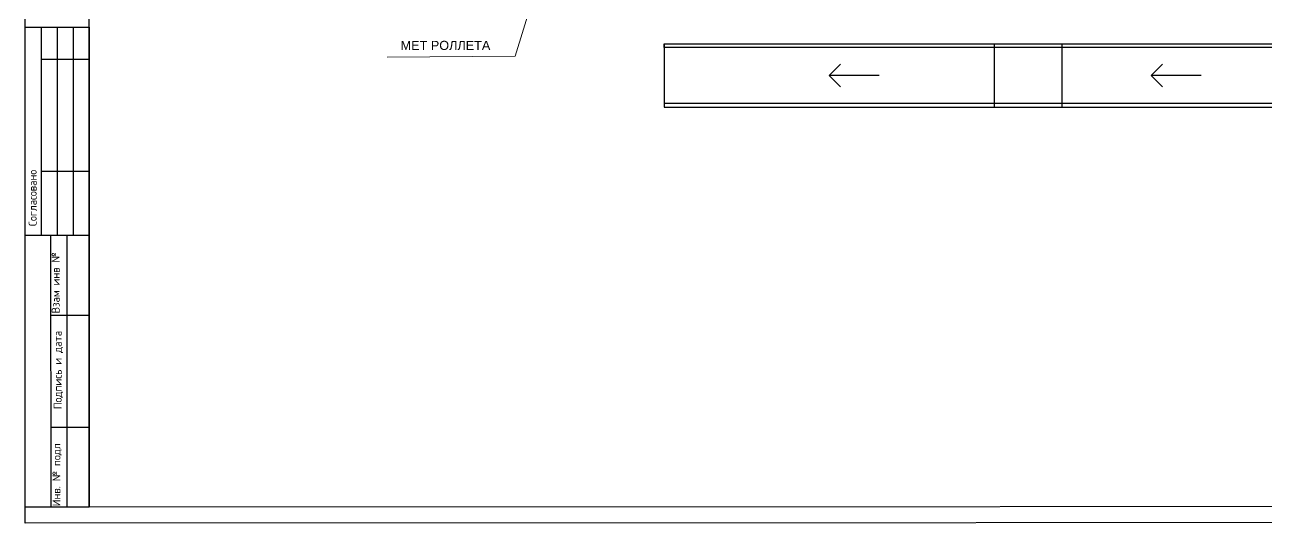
# Model space of a CAD drawing. Header units: millimetres. Extents: x 306002 to 1554695, y -207070 to 1535795.
# Drawn here: x 306002 to 333418, y -207070 to -196060 of the extents above; entities that cross this region are included whole.
import ezdxf

# ---------------------------------------------------------------- set-up
doc = ezdxf.new("R2010")
doc.units = ezdxf.units.MM
doc.layers.add('PDF _Геометрия', color=7, linetype='Continuous', true_color=0x719d2f)
doc.layers.add('PDF _Текст', color=7, linetype='Continuous')
doc.layers.add('Тонкая', color=7, linetype='Continuous', lineweight=15)
doc.styles.add('PDF GOST Common', font='')
doc.styles.get("Standard").update_dxf_attribs({"font": 'arial.ttf'})
doc.styles.get('PDF GOST Common').set_extended_font_data('GOST Common')

msp = doc.modelspace()

# ---------------------------------------------------------------- linework, layer by layer
at = {"ltscale": 100}
for p, q in [((320123, -196559), (320123, -196479)), ((320123, -196479), (333942, -196479)), ((320123, -196479), (320123, -197879)), ((333975, -196559), (320123, -196559)), ((327407, -196479), (327407, -197879)), ((328907, -196479), (328907, -197879)), ((323766, -197179), (324016, -196929)), ((330879, -197179), (331129, -196929)), ((324869, -197179), (323766, -197179)), ((323766, -197179), (324016, -197429)), ((331982, -197179), (330879, -197179)), ((330879, -197179), (331129, -197429)), ((335054, -197799), (320123, -197799)), ((320123, -197799), (320123, -197879)), ((320123, -197879), (335087, -197879))]:
    msp.add_line(p, q, dxfattribs=at)
at = {"color": 7, "lineweight": 20, "ltscale": 100, "true_color": 0xffffff}
msp.add_lwpolyline([(317837, -193474), (316829, -196756), (314004, -196772)], dxfattribs=at)
at = {"layer": 'PDF _Геометрия', "color": 0, "lineweight": 30, "transparency": 33554687}
for points in [[(306010, -207070), (306002, -177374), (348002, -177362), (348010, -207058)], [(307423, -206717), (307415, -177727), (347649, -177715), (347657, -206705)], [(307423, -206717), (306573, -206717), (306010, -206717), (306009, -200709), (306007, -196111), (307420, -196110)]]:
    msp.add_lwpolyline(points, close=True, dxfattribs=at)
for points in [[(306361, -196111), (306362, -200709)], [(306714, -196111), (306715, -200709)], [(307067, -196110), (307068, -200709)], [(306361, -196817), (307420, -196817)], [(306361, -199293), (307421, -199293)], [(306009, -200709), (307422, -200709)], [(306571, -200709), (306573, -206717)], [(306931, -200709), (306932, -206717)], [(306572, -202475), (307422, -202475)], [(306573, -204951), (307423, -204950)]]:
    msp.add_lwpolyline(points, dxfattribs=at)

# ---------------------------------------------------------------- texts
at = {"layer": 'PDF _Текст', "transparency": 33554687, "attachment_point": 4, "rotation": 90.0162, "style": 'PDF GOST Common'}
for s, insert, char_height in [('Согласовано', (306175, -200508), 176.79), ('Взам инв №', (306684, -202436), 176.8), ('Подпись и дата', (306742, -204552), 176.79)]:
    msp.add_mtext(s, dxfattribs=dict(at, insert=insert, char_height=char_height))
at = {"layer": 'PDF _Текст', "color": 7, "transparency": 33554687, "insert": (306715, -206696), "char_height": 176.79, "attachment_point": 4, "rotation": 90.0162, "style": 'PDF GOST Common'}
msp.add_mtext('Инв. № подл', dxfattribs=at)
at = {"layer": 'Тонкая', "color": 0, "linetype": 'ByBlock', "ltscale": 100, "transparency": 33554687, "insert": (315292, -196516), "char_height": 250, "width": 3454.6, "attachment_point": 5}
msp.add_mtext('{\\H0.8x;МЕТ РОЛЛЕТА\\H1.25x;\\C1; }', dxfattribs=at)

doc.saveas('drawing.dxf')
